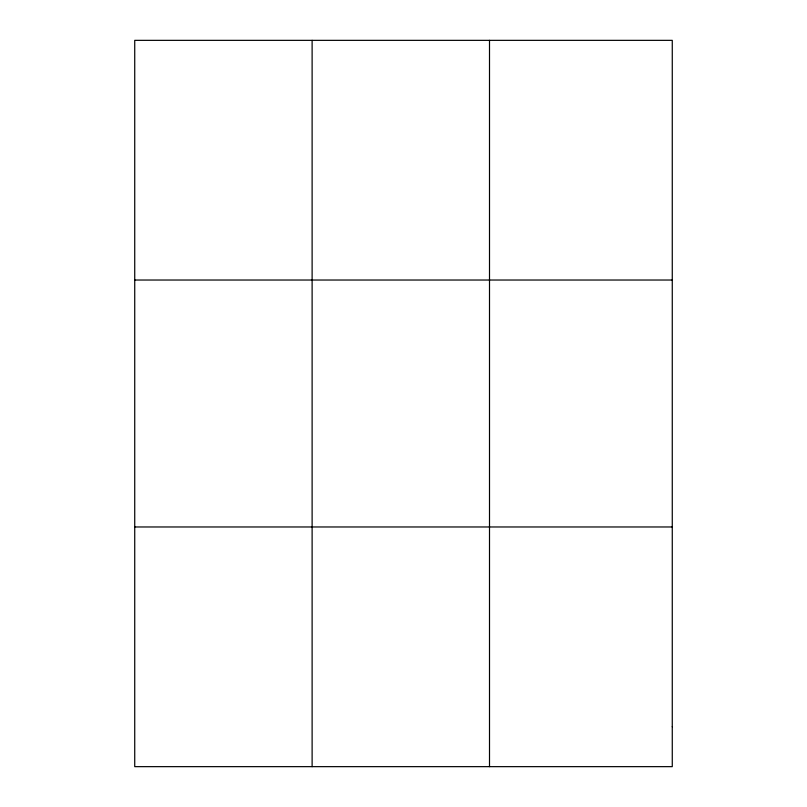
<?xml version="1.0" encoding="UTF-8"?>
<svg xmlns="http://www.w3.org/2000/svg" width="807" height="807" viewBox="0 0 807 807"><rect width="100%" height="100%" fill="white"/><g stroke="black" fill="none" stroke-linecap="round" stroke-linejoin="round"><path stroke-width="1.21" d="M312.117 766.65L312.117 40.35M489.506 766.65L489.506 40.35M134.729 280.029L672.271 280.029M134.729 526.971L672.271 526.971M672.271 726.703L672.271 766.65L134.729 766.65L134.729 40.35L672.271 40.35L672.271 726.703"/></g></svg>
